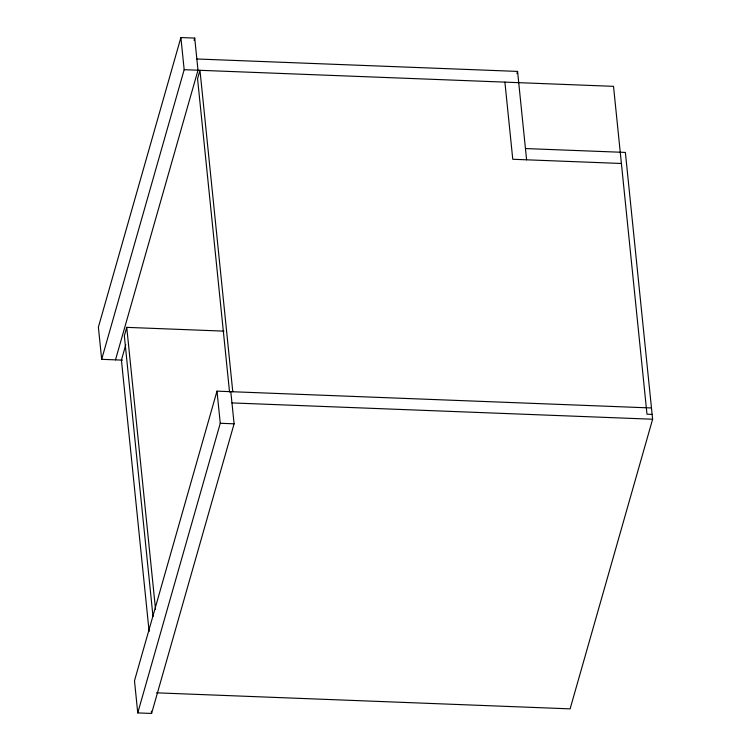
<?xml version="1.0" encoding="UTF-8"?>
<svg xmlns="http://www.w3.org/2000/svg" width="751" height="751" viewBox="0 0 751 751"><rect width="100%" height="100%" fill="white"/><g stroke="black" fill="none" stroke-linecap="round" stroke-linejoin="round"><path stroke-width="1.13" d="M115.494 359.86L197.992 70.228L194.716 38.085L180.888 37.55L98.381 327.183L101.667 359.325L122.516 360.133M101.667 359.325L184.173 69.693L180.888 37.55M194.068 40.338L194.716 38.085M223.986 331.125L126.75 327.361L124.337 335.8L152.997 616.487M125.792 344.737L121.418 360.095L149.12 631.46M651.464 407.971L216.983 391.14L134.485 680.772L137.762 712.915L151.589 713.45L234.096 423.817L230.81 391.675M137.762 712.915L220.268 423.282L216.983 391.14M516.932 73.664L517.57 71.411L196.846 58.982M525.447 148.557L625.376 152.425L652.619 419.227L570.112 708.86L156.49 692.826M184.173 69.693L613.52 86.337L646.986 414.205L652.121 414.402M621.396 163.483L512.773 159.268L504.897 82.122M231.956 402.921L652.619 419.227M220.268 423.282L234.096 423.817M517.57 71.411L526.592 159.803M232.782 391.75L199.973 70.303L197.56 78.752L229.543 392.041M126.75 327.361L155.523 609.202M151.355 711.15L151.589 713.45"/></g></svg>
